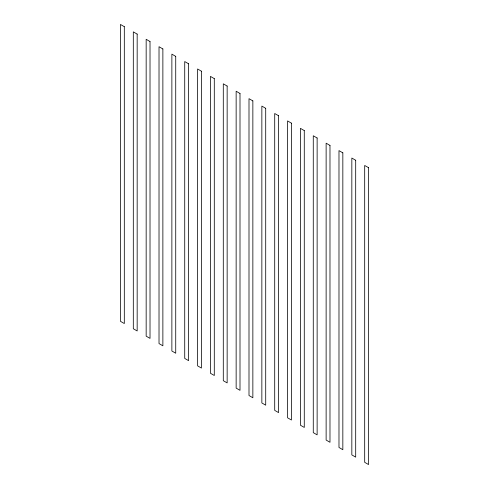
<?xml version="1.0" encoding="UTF-8"?>
<svg xmlns="http://www.w3.org/2000/svg" width="489" height="489" viewBox="0 0 489 489"><rect width="100%" height="100%" fill="white"/><g stroke="black" fill="none" stroke-linecap="round" stroke-linejoin="round"><path stroke-width="0.73" d="M124.31 26.675L120.453 24.45L120.453 321.316L124.31 323.541L124.31 26.675M137.165 34.096L133.308 31.871L133.308 328.736L137.165 330.961L137.165 34.096M150.019 41.522L146.162 39.291L146.162 336.157L150.019 338.382L150.019 41.522M162.874 48.943L159.017 46.712L159.017 343.578L162.874 345.809L162.874 48.943M175.728 56.363L171.871 54.138L171.871 350.998L175.728 353.229L175.728 56.363M188.583 63.784L184.726 61.559L184.726 358.425L188.583 360.65L188.583 63.784M201.437 71.205L197.58 68.98L197.58 365.845L201.437 368.07L201.437 71.205M214.292 78.625L210.435 76.4L210.435 373.266L214.292 375.491L214.292 78.625M227.147 86.046L223.29 83.821L223.29 380.686L227.147 382.911L227.147 86.046M240.001 93.472L236.144 91.241L236.144 388.107L240.001 390.332L240.001 93.472M252.856 100.893L248.999 98.668L248.999 395.528L252.856 397.759L252.856 100.893M265.71 108.313L261.853 106.089L261.853 402.954L265.71 405.179L265.71 108.313M278.565 115.734L274.708 113.509L274.708 410.375L278.565 412.6L278.565 115.734M291.42 123.155L287.563 120.93L287.563 417.795L291.42 420.02L291.42 123.155M304.274 130.575L300.417 128.35L300.417 425.216L304.274 427.441L304.274 130.575M317.129 138.002L313.272 135.771L313.272 432.637L317.129 434.862L317.129 138.002M329.983 145.422L326.126 143.191L326.126 440.057L329.983 442.288L329.983 145.422M342.838 152.843L338.981 150.618L338.981 447.478L342.838 449.709L342.838 152.843M355.692 160.264L351.835 158.039L351.835 454.904L355.692 457.129L355.692 160.264M368.547 167.684L364.69 165.459L364.69 462.325L368.547 464.55L368.547 167.684"/></g></svg>
